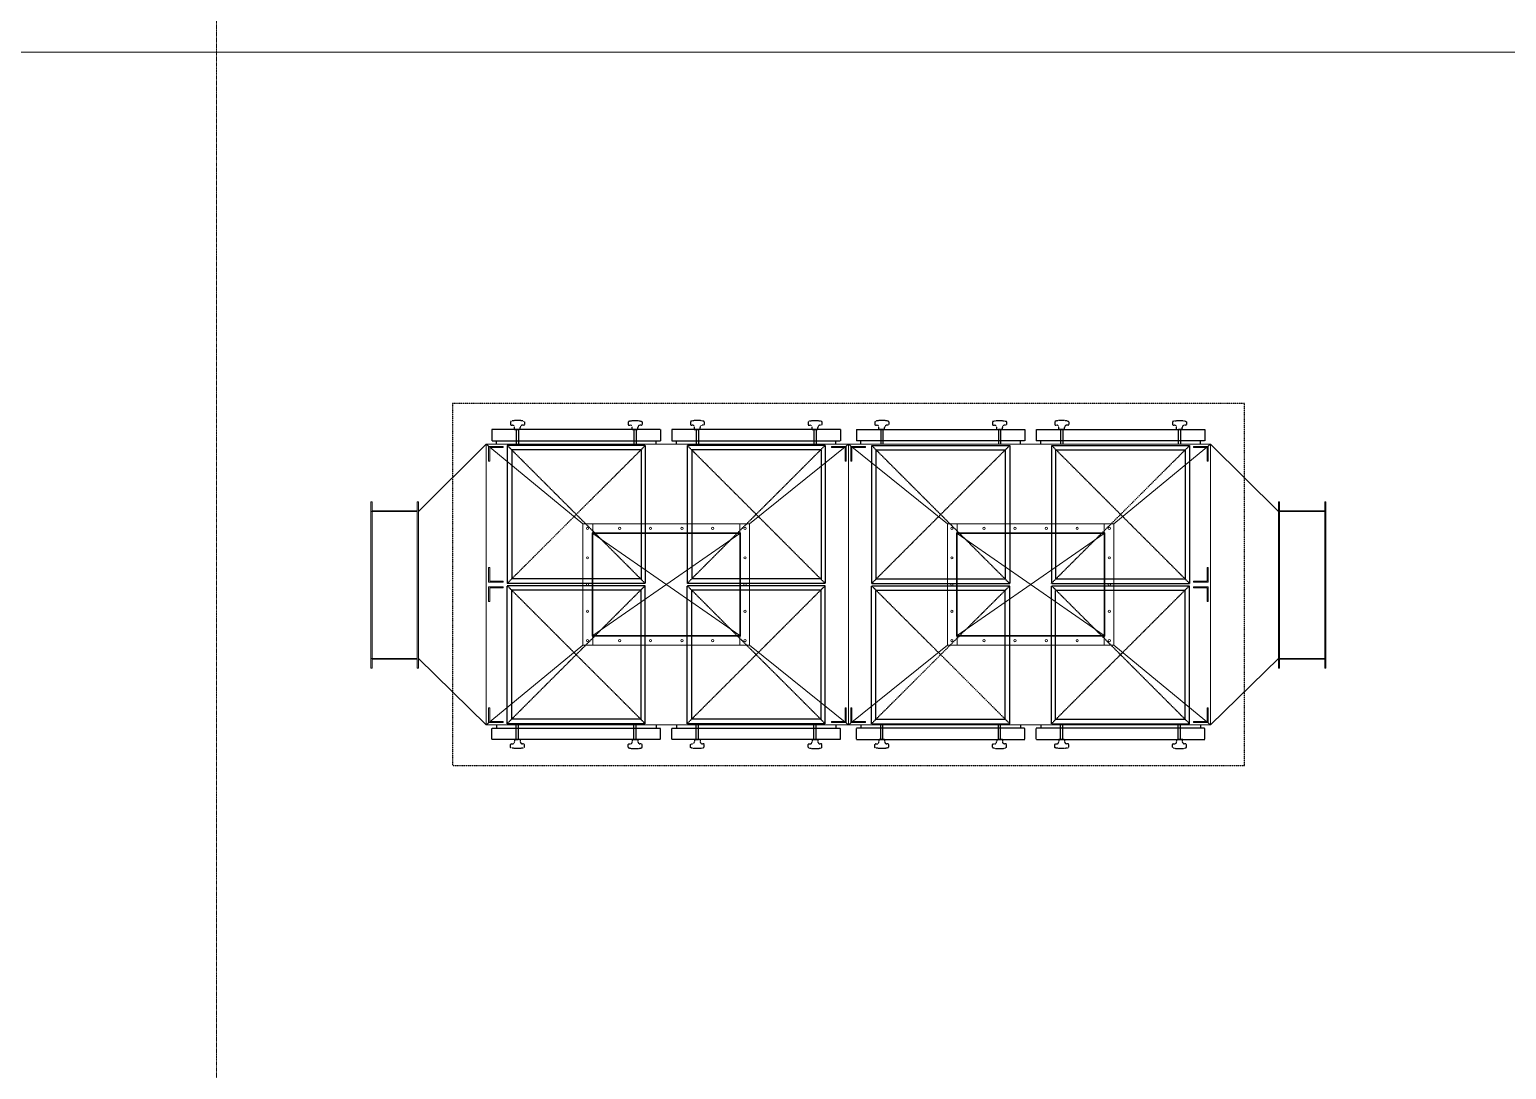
# Model space of a CAD drawing. Extents: x -59767 to 1106559, y -1290 to 1129522.
# Drawn here: x 115383 to 121908, y 597083 to 601679 of the extents above; entities that cross this region are included whole.
import ezdxf

# ---------------------------------------------------------------- set-up
doc = ezdxf.new("R2010")
doc.units = 0
for name, pattern in [('CENTER', [2, 1.25, -0.25, 0.25, -0.25]), ('DASHED', [3.5, 2, -1.5]), ('HIDDEN', [0.375, 0.25, -0.125]), ('HIDDEN2', [0.1875, 0.125, -0.0625])]:
    doc.linetypes.add(name, pattern=pattern)
doc.layers.get('0').update_dxf_attribs({"linetype": 'CONTINUOUS', "lineweight": 9})
doc.layers.add('DRY WALL', color=254, linetype='HIDDEN', lineweight=9)
doc.layers.add('중심선', color=1, linetype='CENTER', lineweight=9)
doc.layers.add('EQ', color=253, linetype='CONTINUOUS')

msp = doc.modelspace()

# ---------------------------------------------------------------- linework, layer by layer
at = {"color": 0}
for p, q in [((117400.8, 599846), (117100.8, 599549)), ((119000.8, 599846), (117400.8, 599846)), ((117400.8, 599226), (117400.8, 599846)), ((117827.8, 599494), (117400.8, 599846)), ((117410.8, 599836), (117410.8, 599771)), ((117475.8, 599836), (117410.8, 599836)), ((117410.8, 599836), (117410.8, 599771)), ((117410.8, 599836), (117410.8, 599771)), ((117410.8, 599836), (117410.8, 599771)), ((117415.8, 599771), (117415.8, 599831)), ((117415.8, 599831), (117475.8, 599831)), ((117415.8, 599771), (117415.8, 599831)), ((117415.8, 599771), (117415.8, 599831)), ((117475.8, 599831), (117475.8, 599836)), ((119000.8, 599846), (118563.8, 599494)), ((118925.8, 599831), (118925.8, 599836)), ((118925.8, 599836), (118990.8, 599836)), ((118985.8, 599831), (118925.8, 599831)), ((118985.8, 599771), (118985.8, 599831)), ((118985.8, 599771), (118985.8, 599831)), ((118990.8, 599836), (118990.8, 599771)), ((118990.8, 599836), (118990.8, 599771)), ((118990.8, 599836), (118990.8, 599771)), ((119000.8, 599846), (120600.8, 599846)), ((119000.8, 599844), (119000.8, 599846)), ((119000.8, 599844), (119000.8, 599846)), ((119000.8, 599846), (119437.8, 599494)), ((119010.8, 599836), (119010.8, 599771)), ((119075.8, 599836), (119010.8, 599836)), ((119010.8, 599836), (119010.8, 599771)), ((119010.8, 599836), (119010.8, 599771)), ((119015.8, 599771), (119015.8, 599831)), ((119015.8, 599831), (119075.8, 599831)), ((119015.8, 599771), (119015.8, 599831)), ((119075.8, 599831), (119075.8, 599836)), ((120173.8, 599494), (120600.8, 599846)), ((120525.8, 599831), (120525.8, 599836)), ((120525.8, 599836), (120590.8, 599836)), ((120585.8, 599831), (120525.8, 599831)), ((120585.8, 599771), (120585.8, 599831)), ((120585.8, 599771), (120585.8, 599831)), ((120585.8, 599771), (120585.8, 599831)), ((120590.8, 599836), (120590.8, 599771)), ((120590.8, 599836), (120590.8, 599771)), ((120590.8, 599836), (120590.8, 599771)), ((120590.8, 599836), (120590.8, 599771)), ((120600.8, 599226), (120600.8, 599846)), ((120600.8, 599846), (120900.8, 599549)), ((117410.8, 599771), (117415.8, 599771)), ((117410.8, 599771), (117415.8, 599771)), ((117410.8, 599771), (117415.8, 599771)), ((118990.8, 599771), (118985.8, 599771)), ((118990.8, 599771), (118985.8, 599771)), ((119010.8, 599771), (119015.8, 599771)), ((119010.8, 599771), (119015.8, 599771)), ((120590.8, 599771), (120585.8, 599771)), ((120590.8, 599771), (120585.8, 599771)), ((120590.8, 599771), (120585.8, 599771)), ((117100.8, 599592), (117100.8, 598856)), ((120900.8, 599592), (120900.8, 598856)), ((117410.8, 599236), (117410.8, 599301)), ((117410.8, 599301), (117415.8, 599301)), ((117410.8, 599236), (117410.8, 599301)), ((117410.8, 599301), (117415.8, 599301)), ((117410.8, 599236), (117410.8, 599301)), ((117410.8, 599301), (117415.8, 599301)), ((117410.8, 599236), (117410.8, 599301)), ((117415.8, 599301), (117415.8, 599241)), ((117415.8, 599301), (117415.8, 599241)), ((117415.8, 599301), (117415.8, 599241)), ((120590.8, 599301), (120585.8, 599301)), ((120585.8, 599301), (120585.8, 599241)), ((120590.8, 599301), (120585.8, 599301)), ((120585.8, 599301), (120585.8, 599241)), ((120590.8, 599301), (120585.8, 599301)), ((120585.8, 599301), (120585.8, 599241)), ((120590.8, 599236), (120590.8, 599301)), ((120590.8, 599236), (120590.8, 599301)), ((120590.8, 599236), (120590.8, 599301)), ((120590.8, 599236), (120590.8, 599301)), ((117400.8, 599226), (117400.8, 598606)), ((117475.8, 599236), (117410.8, 599236)), ((117410.8, 599216), (117410.8, 599151)), ((117475.8, 599216), (117410.8, 599216)), ((117410.8, 599216), (117410.8, 599151)), ((117410.8, 599216), (117410.8, 599151)), ((117410.8, 599216), (117410.8, 599151)), ((117415.8, 599241), (117475.8, 599241)), ((117415.8, 599151), (117415.8, 599211)), ((117415.8, 599211), (117475.8, 599211)), ((117415.8, 599151), (117415.8, 599211)), ((117415.8, 599151), (117415.8, 599211)), ((117475.8, 599241), (117475.8, 599236)), ((117475.8, 599211), (117475.8, 599216)), ((120585.8, 599241), (120525.8, 599241)), ((120525.8, 599241), (120525.8, 599236)), ((120525.8, 599236), (120590.8, 599236)), ((120525.8, 599211), (120525.8, 599216)), ((120525.8, 599216), (120590.8, 599216)), ((120585.8, 599211), (120525.8, 599211)), ((120585.8, 599151), (120585.8, 599211)), ((120585.8, 599151), (120585.8, 599211)), ((120585.8, 599151), (120585.8, 599211)), ((120590.8, 599216), (120590.8, 599151)), ((120590.8, 599216), (120590.8, 599151)), ((120590.8, 599216), (120590.8, 599151)), ((120590.8, 599216), (120590.8, 599151)), ((120600.8, 599226), (120600.8, 598606)), ((117410.8, 599151), (117415.8, 599151)), ((117410.8, 599151), (117415.8, 599151)), ((117410.8, 599151), (117415.8, 599151)), ((120590.8, 599151), (120585.8, 599151)), ((120590.8, 599151), (120585.8, 599151)), ((120590.8, 599151), (120585.8, 599151)), ((117827.8, 598958), (117400.8, 598606)), ((118563.8, 598958), (119000.8, 598606)), ((119437.8, 598958), (119000.8, 598606)), ((120173.8, 598958), (120600.8, 598606)), ((117100.8, 598899), (117400.8, 598606)), ((120900.8, 598899), (120600.8, 598606)), ((117410.8, 598616), (117410.8, 598681)), ((117410.8, 598681), (117415.8, 598681)), ((117410.8, 598616), (117410.8, 598681)), ((117410.8, 598681), (117415.8, 598681)), ((117410.8, 598616), (117410.8, 598681)), ((117410.8, 598681), (117415.8, 598681)), ((117410.8, 598616), (117410.8, 598681)), ((117415.8, 598681), (117415.8, 598621)), ((117415.8, 598681), (117415.8, 598621)), ((117415.8, 598681), (117415.8, 598621)), ((118990.8, 598681), (118985.8, 598681)), ((118985.8, 598681), (118985.8, 598621)), ((118990.8, 598681), (118985.8, 598681)), ((118985.8, 598681), (118985.8, 598621)), ((118990.8, 598616), (118990.8, 598681)), ((118990.8, 598616), (118990.8, 598681)), ((118990.8, 598616), (118990.8, 598681)), ((119010.8, 598616), (119010.8, 598681)), ((119010.8, 598681), (119015.8, 598681)), ((119010.8, 598616), (119010.8, 598681)), ((119010.8, 598681), (119015.8, 598681)), ((119010.8, 598616), (119010.8, 598681)), ((119015.8, 598681), (119015.8, 598621)), ((119015.8, 598681), (119015.8, 598621)), ((120590.8, 598681), (120585.8, 598681)), ((120585.8, 598681), (120585.8, 598621)), ((120590.8, 598681), (120585.8, 598681)), ((120585.8, 598681), (120585.8, 598621)), ((120590.8, 598681), (120585.8, 598681)), ((120585.8, 598681), (120585.8, 598621)), ((120590.8, 598616), (120590.8, 598681)), ((120590.8, 598616), (120590.8, 598681)), ((120590.8, 598616), (120590.8, 598681)), ((120590.8, 598616), (120590.8, 598681)), ((119000.8, 598606), (117400.8, 598606)), ((117475.8, 598616), (117410.8, 598616)), ((117415.8, 598621), (117475.8, 598621)), ((117475.8, 598621), (117475.8, 598616)), ((118985.8, 598621), (118925.8, 598621)), ((118925.8, 598621), (118925.8, 598616)), ((118925.8, 598616), (118990.8, 598616)), ((119000.8, 598608), (119000.8, 598606)), ((119000.8, 598608), (119000.8, 598606)), ((119000.8, 598606), (120600.8, 598606)), ((119075.8, 598616), (119010.8, 598616)), ((119015.8, 598621), (119075.8, 598621)), ((119075.8, 598621), (119075.8, 598616)), ((120585.8, 598621), (120525.8, 598621)), ((120525.8, 598621), (120525.8, 598616)), ((120525.8, 598616), (120590.8, 598616))]:
    msp.add_line(p, q, dxfattribs=at)
for p, q in [((118194.8, 599846), (117400.8, 599846)), ((119000.8, 599293), (119000.8, 599844)), ((119000.8, 599293), (119000.8, 599844)), ((119000.8, 599298.5), (119000.8, 599838.5)), ((119000.8, 599298.5), (119000.8, 599838.5)), ((119806.8, 599846), (120600.8, 599846)), ((116890.8, 599592), (116890.8, 598856)), ((116890.8, 599592), (116895.8, 599592)), ((116895.8, 598893), (116895.8, 599592)), ((117095.8, 599592), (117095.8, 599555)), ((117095.8, 599592), (117100.8, 599592)), ((117100.8, 599527), (117100.8, 599592)), ((120900.8, 599527), (120900.8, 599592)), ((120905.8, 599592), (120900.8, 599592)), ((120905.8, 599592), (120905.8, 599555)), ((121105.8, 598893), (121105.8, 599592)), ((121110.8, 599592), (121105.8, 599592)), ((121110.8, 599592), (121110.8, 598856)), ((116895.8, 599549), (116890.8, 599549)), ((116895.8, 599552), (117095.8, 599552)), ((116895.8, 599549), (117095.8, 599549)), ((117095.8, 599555), (117095.8, 598856)), ((120905.8, 599555), (120905.8, 598856)), ((121105.8, 599552), (120905.8, 599552)), ((121105.8, 599549), (120905.8, 599549)), ((121105.8, 599549), (121110.8, 599549)), ((117870.8, 599454), (117870.8, 599494)), ((118520.8, 599494), (118520.8, 599454)), ((118563.8, 599454), (118563.8, 599494)), ((119000.8, 599501.5), (119000.8, 598606)), ((119000.8, 599501.5), (119000.8, 598606)), ((119000.8, 599496), (119000.8, 598606)), ((119000.8, 599496), (119000.8, 598606)), ((119437.8, 599454), (119437.8, 599494)), ((119480.8, 599494), (119480.8, 599454)), ((120130.8, 599454), (120130.8, 599494)), ((117870.8, 598998), (117870.8, 598958)), ((118520.8, 598998), (118520.8, 598958)), ((118563.8, 598998), (118563.8, 598958)), ((119437.8, 598998), (119437.8, 598958)), ((119480.8, 598998), (119480.8, 598958)), ((120130.8, 598998), (120130.8, 598958)), ((116895.8, 598899), (116890.8, 598899)), ((116895.8, 598856), (116890.8, 598856)), ((116895.8, 598899), (117095.8, 598899)), ((116895.8, 598896), (117095.8, 598896)), ((116895.8, 598856), (116895.8, 598893)), ((117100.8, 598856), (117095.8, 598856)), ((120900.8, 598856), (120905.8, 598856)), ((121105.8, 598899), (120905.8, 598899)), ((121105.8, 598896), (120905.8, 598896)), ((121105.8, 598899), (121110.8, 598899)), ((121105.8, 598856), (121105.8, 598893)), ((121105.8, 598856), (121110.8, 598856)), ((118194.8, 598606), (117400.8, 598606)), ((119806.8, 598606), (120600.8, 598606))]:
    msp.add_line(p, q)
at = {"ltscale": 0.5}
for p, q in [((117870.8, 599451), (118520.8, 599001)), ((118520.8, 599451), (117870.8, 599001)), ((120130.8, 599451), (119480.8, 599001)), ((119480.8, 599451), (120130.8, 599001))]:
    msp.add_line(p, q, dxfattribs=at)
for points in [[(117867.8, 598958), (117827.8, 598958), (117827.8, 599494), (117867.8, 599494)], [(118523.8, 599494), (117867.8, 599494)], [(118523.8, 599454), (117867.8, 599454)], [(117867.8, 598998), (117867.8, 599454)], [(118523.8, 599451), (117867.8, 599451)], [(117870.8, 598998), (117870.8, 599454)], [(118520.8, 598998), (118520.8, 599454)], [(118523.8, 599494), (118563.8, 599494)], [(118523.8, 598998), (118523.8, 599454)], [(118563.8, 598998), (118563.8, 599454)], [(119477.8, 599494), (119437.8, 599494)], [(119437.8, 598998), (119437.8, 599454)], [(119477.8, 599494), (120133.8, 599494)], [(119477.8, 599454), (120133.8, 599454)], [(119477.8, 598998), (119477.8, 599454)], [(119477.8, 599451), (120133.8, 599451)], [(119480.8, 598998), (119480.8, 599454)], [(120130.8, 598998), (120130.8, 599454)], [(120133.8, 598958), (120173.8, 598958), (120173.8, 599494), (120133.8, 599494)], [(120133.8, 598998), (120133.8, 599454)], [(118523.8, 599001), (117867.8, 599001)], [(118523.8, 598998), (117867.8, 598998)], [(119477.8, 599001), (120133.8, 599001)], [(119477.8, 598998), (120133.8, 598998)], [(118523.8, 598958), (117867.8, 598958)], [(118563.8, 598958), (118523.8, 598958)], [(119437.8, 598958), (119477.8, 598958)], [(119477.8, 598958), (120133.8, 598958)]]:
    msp.add_lwpolyline(points)
for centre in [(117847.8, 599474), (117990.2, 599474), (118126.2, 599474), (118265.4, 599474), (118401.4, 599474), (118543.8, 599474), (119457.8, 599474), (119600.2, 599474), (119736.2, 599474), (119875.4, 599474), (120011.4, 599474), (120153.8, 599474), (117847.8, 599344.1), (118543.8, 599344.1), (119457.8, 599344.1), (120153.8, 599344.1), (117847.8, 599226), (118543.8, 599226), (119457.8, 599226), (120153.8, 599226), (117847.8, 599107.9), (118543.8, 599107.9), (119457.8, 599107.9), (120153.8, 599107.9), (117847.8, 598978), (117990.2, 598978), (118126.2, 598978), (118265.4, 598978), (118401.4, 598978), (118543.8, 598978), (119457.8, 598978), (119600.2, 598978), (119736.2, 598978), (119875.4, 598978), (120011.4, 598978), (120153.8, 598978)]:
    msp.add_circle(centre, 5)
at = {"layer": 'DRY WALL', "linetype": 'HIDDEN', "lineweight": 9, "ltscale": 0.5}
msp.add_line((110509.2, 601579.1), (146685.9, 601579.1), dxfattribs=at)
at = {"layer": 'EQ', "linetype": 'HIDDEN2'}
for p, q in [((117425.8, 599911), (117425.8, 599861)), ((118170.8, 599911), (117425.8, 599911)), ((117507.6, 599944.5), (117507.6, 599933.3)), ((117510.6, 599930.3), (117515.8, 599930.3)), ((117523.3, 599911), (117533.8, 599911)), ((117525.8, 599911), (117525.8, 599920.3)), ((117550.8, 599911), (117525.8, 599911)), ((117533.3, 599911), (117533.3, 599846)), ((117533.8, 599911), (117542.8, 599911)), ((117543.3, 599911), (117543.3, 599846)), ((117550.8, 599911), (117550.8, 599920.3)), ((117566, 599930.3), (117560.8, 599930.3)), ((117569, 599944.5), (117569, 599933.3)), ((118027.6, 599944.5), (118027.6, 599933.3)), ((118030.6, 599930.3), (118035.8, 599930.3)), ((118045.8, 599911), (118045.8, 599920.3)), ((118045.8, 599911), (118070.8, 599911)), ((118053.3, 599911), (118053.3, 599846)), ((118062.8, 599911), (118053.8, 599911)), ((118073.3, 599911), (118062.8, 599911)), ((118063.3, 599911), (118063.3, 599846)), ((118070.8, 599911), (118070.8, 599920.3)), ((118085.9, 599930.3), (118080.8, 599930.3)), ((118088.9, 599944.5), (118088.9, 599933.3)), ((118170.8, 599911), (118170.8, 599861)), ((118220.8, 599911), (118220.8, 599861)), ((118965.8, 599911), (118220.8, 599911)), ((118302.6, 599944.5), (118302.6, 599933.3)), ((118305.6, 599930.3), (118310.8, 599930.3)), ((118318.3, 599911), (118328.8, 599911)), ((118320.8, 599911), (118320.8, 599920.3)), ((118345.8, 599911), (118320.8, 599911)), ((118328.3, 599911), (118328.3, 599846)), ((118328.8, 599911), (118337.8, 599911)), ((118338.3, 599911), (118338.3, 599846)), ((118345.8, 599911), (118345.8, 599920.3)), ((118361, 599930.3), (118355.8, 599930.3)), ((118364, 599944.5), (118364, 599933.3)), ((118822.6, 599944.5), (118822.6, 599933.3)), ((118825.6, 599930.3), (118830.8, 599930.3)), ((118840.8, 599911), (118840.8, 599920.3)), ((118840.8, 599911), (118865.8, 599911)), ((118848.3, 599911), (118848.3, 599846)), ((118857.8, 599911), (118848.8, 599911)), ((118868.3, 599911), (118857.8, 599911)), ((118858.3, 599911), (118858.3, 599846)), ((118865.8, 599911), (118865.8, 599920.3)), ((118880.9, 599930.3), (118875.8, 599930.3)), ((118883.9, 599944.5), (118883.9, 599933.3)), ((118965.8, 599911), (118965.8, 599861)), ((119035.8, 599911), (119035.8, 599861)), ((119035.8, 599911), (119780.8, 599911)), ((119117.6, 599944.5), (119117.6, 599933.3)), ((119120.6, 599930.3), (119125.8, 599930.3)), ((119133.3, 599911), (119143.8, 599911)), ((119135.8, 599911), (119135.8, 599920.3)), ((119160.8, 599911), (119135.8, 599911)), ((119143.3, 599911), (119143.3, 599846)), ((119143.8, 599911), (119152.8, 599911)), ((119153.3, 599911), (119153.3, 599846)), ((119160.8, 599911), (119160.8, 599920.3)), ((119176, 599930.3), (119170.8, 599930.3)), ((119179, 599944.5), (119179, 599933.3)), ((119637.6, 599944.5), (119637.6, 599933.3)), ((119640.6, 599930.3), (119645.8, 599930.3)), ((119655.8, 599911), (119655.8, 599920.3)), ((119655.8, 599911), (119680.8, 599911)), ((119663.3, 599911), (119663.3, 599846)), ((119672.8, 599911), (119663.8, 599911)), ((119683.3, 599911), (119672.8, 599911)), ((119673.3, 599911), (119673.3, 599846)), ((119680.8, 599911), (119680.8, 599920.3)), ((119695.9, 599930.3), (119690.8, 599930.3)), ((119698.9, 599944.5), (119698.9, 599933.3)), ((119780.8, 599911), (119780.8, 599861)), ((119830.8, 599911), (119830.8, 599861)), ((119830.8, 599911), (120575.8, 599911)), ((119912.6, 599944.5), (119912.6, 599933.3)), ((119915.6, 599930.3), (119920.8, 599930.3)), ((119928.3, 599911), (119938.8, 599911)), ((119930.8, 599911), (119930.8, 599920.3)), ((119955.8, 599911), (119930.8, 599911)), ((119938.3, 599911), (119938.3, 599846)), ((119938.8, 599911), (119947.8, 599911)), ((119948.3, 599911), (119948.3, 599846)), ((119955.8, 599911), (119955.8, 599920.3)), ((119971, 599930.3), (119965.8, 599930.3)), ((119974, 599944.5), (119974, 599933.3)), ((120432.6, 599944.5), (120432.6, 599933.3)), ((120435.6, 599930.3), (120440.8, 599930.3)), ((120450.8, 599911), (120450.8, 599920.3)), ((120450.8, 599911), (120475.8, 599911)), ((120458.3, 599911), (120458.3, 599846)), ((120467.8, 599911), (120458.8, 599911)), ((120478.3, 599911), (120467.8, 599911)), ((120468.3, 599911), (120468.3, 599846)), ((120475.8, 599911), (120475.8, 599920.3)), ((120490.9, 599930.3), (120485.8, 599930.3)), ((120493.9, 599944.5), (120493.9, 599933.3)), ((120575.8, 599911), (120575.8, 599861)), ((117425.8, 599861), (118170.8, 599861)), ((117445.8, 599846), (117445.8, 599861)), ((118103.3, 599841), (117493.3, 599841)), ((117493.3, 599841), (117493.3, 599231)), ((118103.3, 599841), (117493.3, 599231)), ((118103.3, 599231), (117493.3, 599841)), ((118103.3, 599841), (118103.3, 599231)), ((118150.8, 599846), (118150.8, 599861)), ((118220.8, 599861), (118965.8, 599861)), ((118240.8, 599846), (118240.8, 599861)), ((118898.3, 599841), (118288.3, 599841)), ((118288.3, 599841), (118288.3, 599231)), ((118898.3, 599841), (118288.3, 599231)), ((118898.3, 599231), (118288.3, 599841)), ((118898.3, 599841), (118898.3, 599231)), ((118945.8, 599846), (118945.8, 599861)), ((119780.8, 599861), (119035.8, 599861)), ((119055.8, 599846), (119055.8, 599861)), ((119103.3, 599841), (119713.3, 599841)), ((119103.3, 599841), (119103.3, 599231)), ((119103.3, 599841), (119713.3, 599231)), ((119103.3, 599231), (119713.3, 599841)), ((119713.3, 599841), (119713.3, 599231)), ((119760.8, 599846), (119760.8, 599861)), ((120575.8, 599861), (119830.8, 599861)), ((119850.8, 599846), (119850.8, 599861)), ((119898.3, 599841), (120508.3, 599841)), ((119898.3, 599841), (119898.3, 599231)), ((119898.3, 599841), (120508.3, 599231)), ((119898.3, 599231), (120508.3, 599841)), ((120508.3, 599841), (120508.3, 599231)), ((120555.8, 599846), (120555.8, 599861)), ((117513.3, 599821), (117513.3, 599251)), ((118085.3, 599821), (117513.3, 599821)), ((118085.3, 599821), (118085.3, 599251)), ((118308.3, 599821), (118308.3, 599251)), ((118880.3, 599821), (118308.3, 599821)), ((118880.3, 599821), (118880.3, 599251)), ((119121.3, 599821), (119121.3, 599251)), ((119121.3, 599821), (119693.3, 599821)), ((119693.3, 599821), (119693.3, 599251)), ((119916.3, 599821), (119916.3, 599251)), ((119916.3, 599821), (120488.3, 599821)), ((120488.3, 599821), (120488.3, 599251)), ((118085.3, 599251), (117513.3, 599251)), ((118880.3, 599251), (118308.3, 599251)), ((119121.3, 599251), (119693.3, 599251)), ((119916.3, 599251), (120488.3, 599251)), ((118103.3, 599231), (117493.3, 599231)), ((118103.3, 599221), (117493.3, 599221)), ((117493.3, 598611), (117493.3, 599221)), ((118103.3, 598611), (117493.3, 599221)), ((118103.3, 599221), (117493.3, 598611)), ((118085.3, 599201), (117513.3, 599201)), ((117513.3, 598631), (117513.3, 599201)), ((118085.3, 598631), (118085.3, 599201)), ((118103.3, 598611), (118103.3, 599221)), ((118898.3, 599231), (118288.3, 599231)), ((118898.3, 599221), (118288.3, 599221)), ((118288.3, 598611), (118288.3, 599221)), ((118898.3, 598611), (118288.3, 599221)), ((118898.3, 599221), (118288.3, 598611)), ((118880.3, 599201), (118308.3, 599201)), ((118308.3, 598631), (118308.3, 599201)), ((118880.3, 598631), (118880.3, 599201)), ((118898.3, 598611), (118898.3, 599221)), ((119103.3, 599231), (119713.3, 599231)), ((119103.3, 599221), (119713.3, 599221)), ((119103.3, 598611), (119103.3, 599221)), ((119103.3, 598611), (119713.3, 599221)), ((119103.3, 599221), (119713.3, 598611)), ((119121.3, 598631), (119121.3, 599201)), ((119121.3, 599201), (119693.3, 599201)), ((119693.3, 598631), (119693.3, 599201)), ((119713.3, 598611), (119713.3, 599221)), ((119898.3, 599231), (120508.3, 599231)), ((119898.3, 599221), (120508.3, 599221)), ((119898.3, 598611), (119898.3, 599221)), ((119898.3, 598611), (120508.3, 599221)), ((119898.3, 599221), (120508.3, 598611)), ((119916.3, 598631), (119916.3, 599201)), ((119916.3, 599201), (120488.3, 599201)), ((120488.3, 598631), (120488.3, 599201)), ((120508.3, 598611), (120508.3, 599221)), ((117425.8, 598591), (118170.8, 598591)), ((117425.8, 598541), (117425.8, 598591)), ((117445.8, 598606), (117445.8, 598591)), ((118103.3, 598611), (117493.3, 598611)), ((118085.3, 598631), (117513.3, 598631)), ((117533.3, 598541), (117533.3, 598606)), ((117543.3, 598541), (117543.3, 598606)), ((118053.3, 598541), (118053.3, 598606)), ((118063.3, 598541), (118063.3, 598606)), ((118150.8, 598606), (118150.8, 598591)), ((118170.8, 598541), (118170.8, 598591)), ((118220.8, 598591), (118965.8, 598591)), ((118220.8, 598541), (118220.8, 598591)), ((118240.8, 598606), (118240.8, 598591)), ((118898.3, 598611), (118288.3, 598611)), ((118880.3, 598631), (118308.3, 598631)), ((118328.3, 598541), (118328.3, 598606)), ((118338.3, 598541), (118338.3, 598606)), ((118848.3, 598541), (118848.3, 598606)), ((118858.3, 598541), (118858.3, 598606)), ((118945.8, 598606), (118945.8, 598591)), ((118965.8, 598541), (118965.8, 598591)), ((119035.8, 598541), (119035.8, 598591)), ((119780.8, 598591), (119035.8, 598591)), ((119055.8, 598606), (119055.8, 598591)), ((119103.3, 598611), (119713.3, 598611)), ((119121.3, 598631), (119693.3, 598631)), ((119143.3, 598541), (119143.3, 598606)), ((119153.3, 598541), (119153.3, 598606)), ((119663.3, 598541), (119663.3, 598606)), ((119673.3, 598541), (119673.3, 598606)), ((119760.8, 598606), (119760.8, 598591)), ((119780.8, 598541), (119780.8, 598591)), ((119830.8, 598541), (119830.8, 598591)), ((120575.8, 598591), (119830.8, 598591)), ((119850.8, 598606), (119850.8, 598591)), ((119898.3, 598611), (120508.3, 598611)), ((119916.3, 598631), (120488.3, 598631)), ((119938.3, 598541), (119938.3, 598606)), ((119948.3, 598541), (119948.3, 598606)), ((120458.3, 598541), (120458.3, 598606)), ((120468.3, 598541), (120468.3, 598606)), ((120555.8, 598606), (120555.8, 598591)), ((120575.8, 598541), (120575.8, 598591)), ((118170.8, 598541), (117425.8, 598541)), ((117523.3, 598541), (117533.8, 598541)), ((117550.8, 598541), (117525.8, 598541)), ((117525.8, 598541), (117525.8, 598531.7)), ((117533.8, 598541), (117542.8, 598541)), ((117550.8, 598541), (117550.8, 598531.7)), ((118045.8, 598541), (118070.8, 598541)), ((118045.8, 598541), (118045.8, 598531.7)), ((118062.8, 598541), (118053.8, 598541)), ((118073.3, 598541), (118062.8, 598541)), ((118070.8, 598541), (118070.8, 598531.7)), ((118965.8, 598541), (118220.8, 598541)), ((118318.3, 598541), (118328.8, 598541)), ((118345.8, 598541), (118320.8, 598541)), ((118320.8, 598541), (118320.8, 598531.7)), ((118328.8, 598541), (118337.8, 598541)), ((118345.8, 598541), (118345.8, 598531.7)), ((118840.8, 598541), (118865.8, 598541)), ((118840.8, 598541), (118840.8, 598531.7)), ((118857.8, 598541), (118848.8, 598541)), ((118868.3, 598541), (118857.8, 598541)), ((118865.8, 598541), (118865.8, 598531.7)), ((119035.8, 598541), (119780.8, 598541)), ((119133.3, 598541), (119143.8, 598541)), ((119160.8, 598541), (119135.8, 598541)), ((119135.8, 598541), (119135.8, 598531.7)), ((119143.8, 598541), (119152.8, 598541)), ((119160.8, 598541), (119160.8, 598531.7)), ((119655.8, 598541), (119680.8, 598541)), ((119655.8, 598541), (119655.8, 598531.7)), ((119672.8, 598541), (119663.8, 598541)), ((119683.3, 598541), (119672.8, 598541)), ((119680.8, 598541), (119680.8, 598531.7)), ((119830.8, 598541), (120575.8, 598541)), ((119928.3, 598541), (119938.8, 598541)), ((119955.8, 598541), (119930.8, 598541)), ((119930.8, 598541), (119930.8, 598531.7)), ((119938.8, 598541), (119947.8, 598541)), ((119955.8, 598541), (119955.8, 598531.7)), ((120450.8, 598541), (120475.8, 598541)), ((120450.8, 598541), (120450.8, 598531.7)), ((120467.8, 598541), (120458.8, 598541)), ((120478.3, 598541), (120467.8, 598541)), ((120475.8, 598541), (120475.8, 598531.7)), ((117507.6, 598507.6), (117507.6, 598518.7)), ((117510.6, 598521.7), (117515.8, 598521.7)), ((117566, 598521.7), (117560.8, 598521.7)), ((117569, 598507.6), (117569, 598518.7)), ((118027.6, 598507.6), (118027.6, 598518.7)), ((118030.6, 598521.7), (118035.8, 598521.7)), ((118085.9, 598521.7), (118080.8, 598521.7)), ((118088.9, 598507.6), (118088.9, 598518.7)), ((118302.6, 598507.6), (118302.6, 598518.7)), ((118305.6, 598521.7), (118310.8, 598521.7)), ((118361, 598521.7), (118355.8, 598521.7)), ((118364, 598507.6), (118364, 598518.7)), ((118822.6, 598507.6), (118822.6, 598518.7)), ((118825.6, 598521.7), (118830.8, 598521.7)), ((118880.9, 598521.7), (118875.8, 598521.7)), ((118883.9, 598507.6), (118883.9, 598518.7)), ((119117.6, 598507.6), (119117.6, 598518.7)), ((119120.6, 598521.7), (119125.8, 598521.7)), ((119176, 598521.7), (119170.8, 598521.7)), ((119179, 598507.6), (119179, 598518.7)), ((119637.6, 598507.6), (119637.6, 598518.7)), ((119640.6, 598521.7), (119645.8, 598521.7)), ((119695.9, 598521.7), (119690.8, 598521.7)), ((119698.9, 598507.6), (119698.9, 598518.7)), ((119912.6, 598507.6), (119912.6, 598518.7)), ((119915.6, 598521.7), (119920.8, 598521.7)), ((119971, 598521.7), (119965.8, 598521.7)), ((119974, 598507.6), (119974, 598518.7)), ((120432.6, 598507.6), (120432.6, 598518.7)), ((120435.6, 598521.7), (120440.8, 598521.7)), ((120490.9, 598521.7), (120485.8, 598521.7)), ((120493.9, 598507.6), (120493.9, 598518.7))]:
    msp.add_line(p, q, dxfattribs=at)
at = {"layer": 'EQ', "color": 1, "linetype": 'DASHED', "ltscale": 0.5}
msp.add_lwpolyline([(117250.8, 600026), (117250.8, 598426), (120750.8, 598426), (120750.8, 600026)], close=True, dxfattribs=at)
at = {"layer": 'EQ', "linetype": 'HIDDEN2'}
for centre, radius, start, end in [((117510.6, 599944.5), 3, 119.78736, 180), ((117510.6, 599933.3), 3, 180, 270), ((117515.8, 599920.3), 10, 0, 90), ((117560.8, 599920.3), 10, 90, 180), ((117566, 599933.3), 3, 270, 0), ((117566, 599944.5), 3, 0, 60.21264), ((118030.6, 599944.5), 3, 119.78736, 180), ((118030.6, 599933.3), 3, 180, 270), ((118035.8, 599920.3), 10, 0, 90), ((118080.8, 599920.3), 10, 90, 180), ((118085.9, 599933.3), 3, 270, 0), ((118085.9, 599944.5), 3, 0, 60.21264), ((118305.6, 599944.5), 3, 119.78736, 180), ((118305.6, 599933.3), 3, 180, 270), ((118310.8, 599920.3), 10, 0, 90), ((118355.8, 599920.3), 10, 90, 180), ((118361, 599933.3), 3, 270, 0), ((118361, 599944.5), 3, 0, 60.21264), ((118825.6, 599944.5), 3, 119.78736, 180), ((118825.6, 599933.3), 3, 180, 270), ((118830.8, 599920.3), 10, 0, 90), ((118875.8, 599920.3), 10, 90, 180), ((118880.9, 599933.3), 3, 270, 0), ((118880.9, 599944.5), 3, 0, 60.21264), ((119120.6, 599944.5), 3, 119.78736, 180), ((119120.6, 599933.3), 3, 180, 270), ((119125.8, 599920.3), 10, 0, 90), ((119170.8, 599920.3), 10, 90, 180), ((119176, 599933.3), 3, 270, 0), ((119176, 599944.5), 3, 0, 60.21264), ((119640.6, 599944.5), 3, 119.78736, 180), ((119640.6, 599933.3), 3, 180, 270), ((119645.8, 599920.3), 10, 0, 90), ((119690.8, 599920.3), 10, 90, 180), ((119695.9, 599933.3), 3, 270, 0), ((119695.9, 599944.5), 3, 0, 60.21264), ((119915.6, 599944.5), 3, 119.78736, 180), ((119915.6, 599933.3), 3, 180, 270), ((119920.8, 599920.3), 10, 0, 90), ((119965.8, 599920.3), 10, 90, 180), ((119971, 599933.3), 3, 270, 0), ((119971, 599944.5), 3, 0, 60.21264), ((120435.6, 599944.5), 3, 119.78736, 180), ((120435.6, 599933.3), 3, 180, 270), ((120440.8, 599920.3), 10, 0, 90), ((120485.8, 599920.3), 10, 90, 180), ((120490.9, 599933.3), 3, 270, 0), ((120490.9, 599944.5), 3, 0, 60.21264), ((117515.8, 598531.7), 10, 270, 0), ((117560.8, 598531.7), 10, 180, 270), ((118035.8, 598531.7), 10, 270, 0), ((118080.8, 598531.7), 10, 180, 270), ((118310.8, 598531.7), 10, 270, 0), ((118355.8, 598531.7), 10, 180, 270), ((118830.8, 598531.7), 10, 270, 0), ((118875.8, 598531.7), 10, 180, 270), ((119125.8, 598531.7), 10, 270, 0), ((119170.8, 598531.7), 10, 180, 270), ((119645.8, 598531.7), 10, 270, 0), ((119690.8, 598531.7), 10, 180, 270), ((119920.8, 598531.7), 10, 270, 0), ((119965.8, 598531.7), 10, 180, 270), ((120440.8, 598531.7), 10, 270, 0), ((120485.8, 598531.7), 10, 180, 270), ((117510.6, 598518.7), 3, 90, 180), ((117510.6, 598507.6), 3, 180, 240.21264), ((117566, 598518.7), 3, 0, 90), ((117566, 598507.6), 3, 299.78736, 0), ((118030.6, 598518.7), 3, 90, 180), ((118030.6, 598507.6), 3, 180, 240.21264), ((118085.9, 598518.7), 3, 0, 90), ((118085.9, 598507.6), 3, 299.78736, 0), ((118305.6, 598518.7), 3, 90, 180), ((118305.6, 598507.6), 3, 180, 240.21264), ((118361, 598518.7), 3, 0, 90), ((118361, 598507.6), 3, 299.78736, 0), ((118825.6, 598518.7), 3, 90, 180), ((118825.6, 598507.6), 3, 180, 240.21264), ((118880.9, 598518.7), 3, 0, 90), ((118880.9, 598507.6), 3, 299.78736, 0), ((119120.6, 598518.7), 3, 90, 180), ((119120.6, 598507.6), 3, 180, 240.21264), ((119176, 598518.7), 3, 0, 90), ((119176, 598507.6), 3, 299.78736, 0), ((119640.6, 598518.7), 3, 90, 180), ((119640.6, 598507.6), 3, 180, 240.21264), ((119695.9, 598518.7), 3, 0, 90), ((119695.9, 598507.6), 3, 299.78736, 0), ((119915.6, 598518.7), 3, 90, 180), ((119915.6, 598507.6), 3, 180, 240.21264), ((119971, 598518.7), 3, 0, 90), ((119971, 598507.6), 3, 299.78736, 0), ((120435.6, 598518.7), 3, 90, 180), ((120435.6, 598507.6), 3, 180, 240.21264), ((120490.9, 598518.7), 3, 0, 90), ((120490.9, 598507.6), 3, 299.78736, 0)]:
    msp.add_arc(centre, radius, start, end, dxfattribs=at)
for centre, major_axis in [((117538.3, 599945.3), (30.7, 0)), ((118333.3, 599945.3), (30.7, 0)), ((119148.3, 599945.3), (30.7, 0)), ((119943.3, 599945.3), (30.7, 0)), ((118058.3, 598506.7), (-30.7, 0)), ((118853.3, 598506.7), (-30.7, 0)), ((119668.3, 598506.7), (-30.7, 0)), ((120463.3, 598506.7), (-30.7, 0))]:
    msp.add_ellipse(centre, major_axis=major_axis, ratio=0.186561, start_param=0.315064, end_param=3.141593, dxfattribs=at)
at = {"layer": 'EQ', "linetype": 'HIDDEN2', "extrusion": (0, 0, -1)}
for centre, major_axis in [((118058.3, 599945.3), (-30.7, 0)), ((118853.3, 599945.3), (-30.7, 0)), ((119668.3, 599945.3), (-30.7, 0)), ((120463.3, 599945.3), (-30.7, 0)), ((117538.3, 598506.7), (30.7, 0)), ((118333.3, 598506.7), (30.7, 0)), ((119148.3, 598506.7), (30.7, 0)), ((119943.3, 598506.7), (30.7, 0))]:
    msp.add_ellipse(centre, major_axis=major_axis, ratio=0.186561, start_param=0.315064, end_param=3.141593, dxfattribs=at)
at = {"layer": '중심선'}
msp.add_line((116208.2, 618526.4), (116208.2, 581679.1), dxfattribs=at)

doc.saveas('drawing.dxf')
